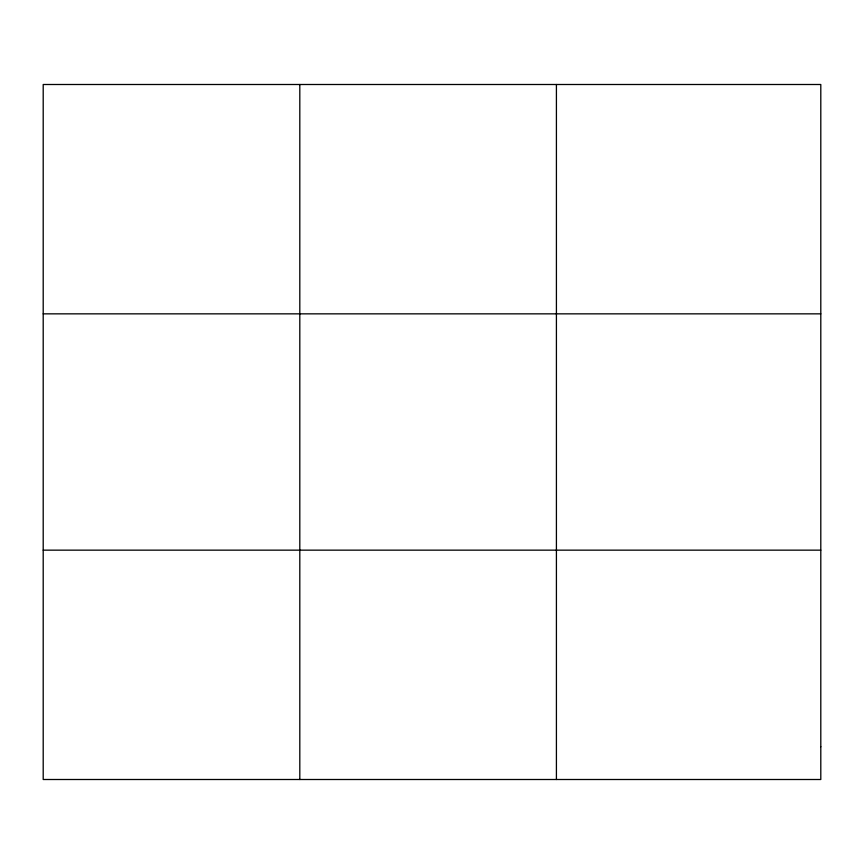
<?xml version="1.0" encoding="UTF-8"?>
<svg xmlns="http://www.w3.org/2000/svg" width="864" height="864" viewBox="0 0 864 864"><rect width="100%" height="100%" fill="white"/><g stroke="black" fill="none" stroke-linecap="round" stroke-linejoin="round"><path stroke-width="1.3" d="M299.808 779.501L299.808 84.499M556.416 779.501L556.416 84.499M43.2 313.848L820.8 313.848M43.2 550.152L820.8 550.152M820.8 746.744L820.8 779.501L43.2 779.501L43.2 84.499L820.8 84.499L820.8 746.744"/></g></svg>
